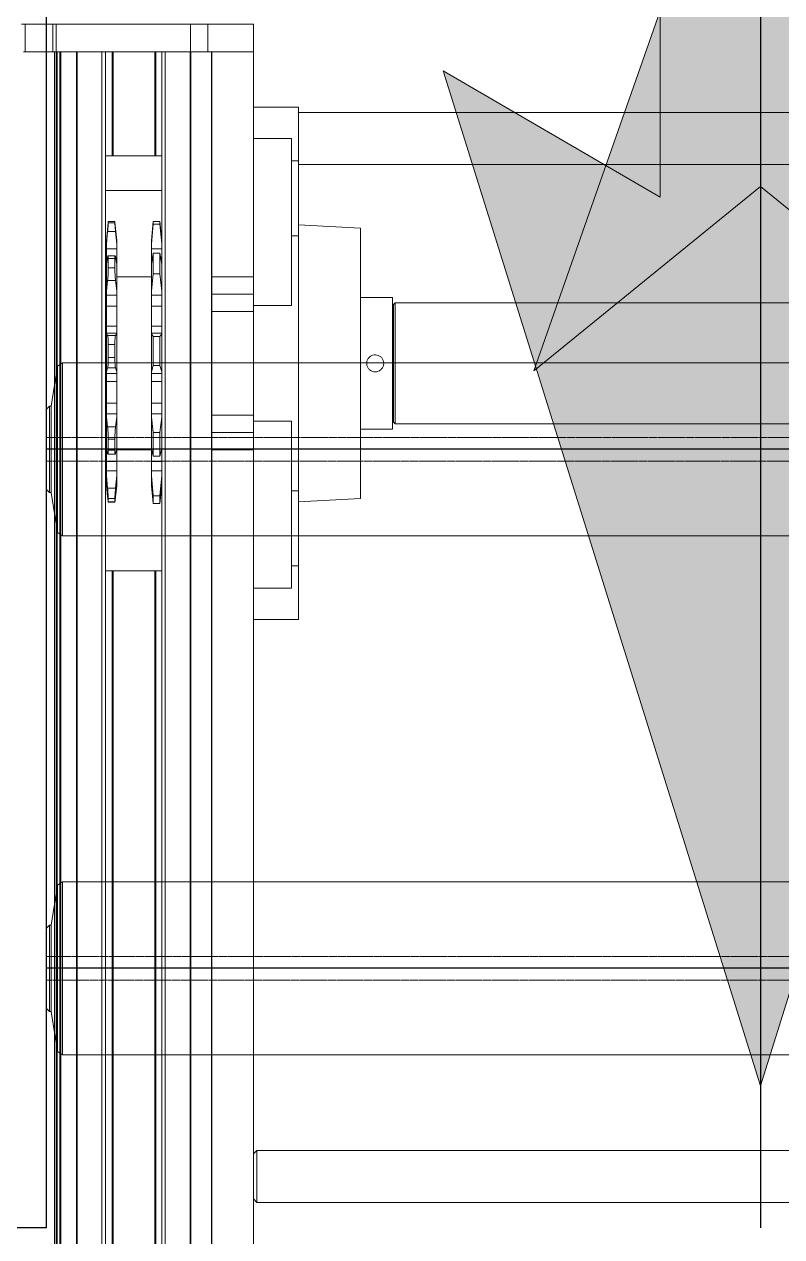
# Model space of a CAD drawing. Header units: millimetres. Extents: x -13874 to 5569, y -3136 to 4764.
# Drawn here: x 3729.2 to 3948.2, y 3004.3 to 3354.8 of the extents above; entities that cross this region are included whole.
import ezdxf

# ---------------------------------------------------------------- set-up
doc = ezdxf.new("R2010")
doc.units = ezdxf.units.MM
doc.linetypes.add('EB_DASHDOTDOT', pattern=[45, 30, -3, 3, -3, 3, -3])
doc.linetypes.add('HIDDEN', pattern=[0.375, 0.25, -0.125])
doc.layers.add('7', color=30, linetype='EB_DASHDOTDOT', lineweight=18)
doc.layers.add('8', color=35, linetype='Continuous', lineweight=5)
doc.layers.add('标注线', color=5, linetype='Continuous')

# ---------------------------------------------------------------- blocks, each defined once
blk = doc.blocks.new('guntong')
at = {"color": 7, "linetype": 'Continuous', "lineweight": 15}
for p, q in [((672915481.57, 135064607.37, 216.79), (672915479.72, 135064595.86, 216.79)), ((672915482.93, 135064608.36, 216.79), (672915481.57, 135064607.37, 216.79)), ((672915481.57, 135064572.73, 216.79), (672915481.57, 135064607.37, 216.79)), ((672915855.73, 135064608.36), (672915482.93, 135064608.36, 216.79)), ((672915482.93, 135064608.36, 216.79), (672915482.93, 135064558.36, 216.79)), ((672915857.73, 135064604.86), (672915855.73, 135064608.36)), ((672915855.73, 135064608.36), (672915855.73, 135064558.36)), ((672915860.73, 135064604.86), (672915857.73, 135064604.86)), ((672915857.73, 135064604.86), (672915857.73, 135064561.86)), ((672915861.73, 135064602.36), (672915860.73, 135064604.86)), ((672915860.73, 135064604.86), (672915860.73, 135064561.86)), ((672915862.73, 135064604.86), (672915861.73, 135064602.36)), ((672915863.73, 135064604.86), (672915862.73, 135064604.86)), ((672915862.73, 135064604.86), (672915862.73, 135064561.86)), ((672915864.73, 135064602.36), (672915863.73, 135064604.86)), ((672915863.73, 135064604.86), (672915863.73, 135064561.86)), ((672915865.73, 135064604.86), (672915864.73, 135064602.36)), ((672915866.73, 135064604.86), (672915865.73, 135064604.86)), ((672915865.73, 135064604.86), (672915865.73, 135064561.86)), ((672915867.73, 135064602.36), (672915866.73, 135064604.86)), ((672915866.73, 135064604.86), (672915866.73, 135064561.86)), ((672915868.73, 135064604.86), (672915867.73, 135064602.36)), ((672915869.73, 135064604.86), (672915868.73, 135064604.86)), ((672915868.73, 135064604.86), (672915868.73, 135064561.86)), ((672915870.73, 135064602.36), (672915869.73, 135064604.86)), ((672915869.73, 135064604.86), (672915869.73, 135064561.86)), ((672915871.73, 135064604.86), (672915870.73, 135064602.36)), ((672915872.73, 135064604.86), (672915871.73, 135064604.86)), ((672915871.73, 135064604.86), (672915871.73, 135064561.86)), ((672915873.73, 135064602.36), (672915872.73, 135064604.86)), ((672915872.73, 135064604.86), (672915872.73, 135064561.86)), ((672915874.73, 135064604.86), (672915873.73, 135064602.36)), ((672915875.73, 135064604.86), (672915874.73, 135064604.86)), ((672915874.73, 135064604.86), (672915874.73, 135064561.86)), ((672915876.73, 135064602.36), (672915875.73, 135064604.86)), ((672915875.73, 135064604.86), (672915875.73, 135064561.86)), ((672915877.73, 135064604.86), (672915876.73, 135064602.36)), ((672915878.73, 135064604.86), (672915877.73, 135064604.86)), ((672915877.73, 135064604.86), (672915877.73, 135064561.86)), ((672915879.73, 135064602.36), (672915878.73, 135064604.86)), ((672915878.73, 135064604.86), (672915878.73, 135064561.86)), ((672915880.73, 135064604.86), (672915879.73, 135064602.36)), ((672915882.23, 135064604.86), (672915880.73, 135064604.86)), ((672915880.73, 135064604.86), (672915880.73, 135064561.86)), ((672915883.23, 135064603.86), (672915882.23, 135064604.86)), ((672915882.23, 135064573.84), (672915882.23, 135064604.86)), ((672915883.23, 135064603.86), (672915883.23, 135064574.29)), ((672915861.73, 135064602.36), (672915861.73, 135064564.36)), ((672915864.73, 135064602.36), (672915864.73, 135064564.36)), ((672915867.73, 135064602.36), (672915867.73, 135064564.36)), ((672915870.73, 135064602.36), (672915870.73, 135064564.36)), ((672915873.73, 135064602.36), (672915873.73, 135064564.36)), ((672915876.73, 135064602.36), (672915876.73, 135064564.36)), ((672915879.73, 135064602.36), (672915879.73, 135064564.36)), ((672915479.22, 135064595.86, 216.79), (672915478.22, 135064594.86, 216.79)), ((672915479.72, 135064595.86, 216.79), (672915479.22, 135064595.86, 216.79)), ((672915479.22, 135064595.86, 216.79), (672915479.22, 135064570.86, 216.79)), ((672915479.72, 135064595.86, 216.79), (672915479.72, 135064570.86, 216.79)), ((672915886.23, 135064590.86), (672915883.23, 135064595.86)), ((672915887.23, 135064590.86), (672915886.23, 135064590.86)), ((672915886.23, 135064590.86), (672915886.23, 135064575.86)), ((672915888.23, 135064589.86), (672915887.23, 135064590.86)), ((672915887.23, 135064580.04), (672915887.23, 135064590.86)), ((672915887.23, 135064575.86), (672915887.23, 135064580.04)), ((672915883.23, 135064570.86), (672915886.23, 135064575.86)), ((672915886.23, 135064575.86), (672915887.23, 135064575.86)), ((672915887.23, 135064575.86), (672915888.23, 135064576.86)), ((672915478.22, 135064571.86, 216.79), (672915479.22, 135064570.86, 216.79)), ((672915481.57, 135064559.34, 216.79), (672915481.57, 135064572.73, 216.79)), ((672915882.23, 135064561.86), (672915882.23, 135064573.84)), ((672915883.23, 135064574.29), (672915883.23, 135064562.86)), ((672915479.22, 135064570.86, 216.79), (672915479.72, 135064570.86, 216.79)), ((672915479.72, 135064570.86, 216.79), (672915481.57, 135064559.34, 216.79)), ((672915855.73, 135064558.36), (672915857.73, 135064561.86)), ((672915857.73, 135064561.86), (672915860.73, 135064561.86)), ((672915860.73, 135064561.86), (672915861.73, 135064564.36)), ((672915861.73, 135064564.36), (672915862.73, 135064561.86)), ((672915862.73, 135064561.86), (672915863.73, 135064561.86)), ((672915863.73, 135064561.86), (672915864.73, 135064564.36)), ((672915864.73, 135064564.36), (672915865.73, 135064561.86)), ((672915865.73, 135064561.86), (672915866.73, 135064561.86)), ((672915866.73, 135064561.86), (672915867.73, 135064564.36)), ((672915867.73, 135064564.36), (672915868.73, 135064561.86)), ((672915868.73, 135064561.86), (672915869.73, 135064561.86)), ((672915869.73, 135064561.86), (672915870.73, 135064564.36)), ((672915870.73, 135064564.36), (672915871.73, 135064561.86)), ((672915871.73, 135064561.86), (672915872.73, 135064561.86)), ((672915872.73, 135064561.86), (672915873.73, 135064564.36)), ((672915873.73, 135064564.36), (672915874.73, 135064561.86)), ((672915874.73, 135064561.86), (672915875.73, 135064561.86)), ((672915875.73, 135064561.86), (672915876.73, 135064564.36)), ((672915876.73, 135064564.36), (672915877.73, 135064561.86)), ((672915877.73, 135064561.86), (672915878.73, 135064561.86)), ((672915878.73, 135064561.86), (672915879.73, 135064564.36)), ((672915879.73, 135064564.36), (672915880.73, 135064561.86)), ((672915880.73, 135064561.86), (672915882.23, 135064561.86)), ((672915882.23, 135064561.86), (672915883.23, 135064562.86)), ((672915481.57, 135064559.34, 216.79), (672915482.93, 135064558.36, 216.79)), ((672915482.93, 135064558.36, 216.79), (672915855.73, 135064558.36))]:
    blk.add_line(p, q, dxfattribs=at)
at = {"color": 4, "linetype": 'HIDDEN', "lineweight": 0, "ltscale": 0.05}
for p, q in [((672915888.23, 135064586.76), (672915478.22, 135064586.76, 216.79)), ((672915478.22, 135064579.96, 216.79), (672915888.23, 135064579.96))]:
    blk.add_line(p, q, dxfattribs=at)
at = {"layer": '标注线'}
for p, q in [((672915478.22, 135064571.86, 216.79), (672915478.22, 135064594.86, 216.79)), ((672915888.23, 135064576.86), (672915888.23, 135064589.86)), ((672915888.23, 135064583.36), (672915478.22, 135064583.36, 216.79))]:
    blk.add_line(p, q, dxfattribs=at)
blk = doc.blocks.new('ehyrjhyt')
blk.add_hatch(color=3).paths.add_polyline_path([(672895527.43, 135066262.73), (672895563.98, 135066158.72), (672895498.44, 135066212.03), (672895432.91, 135066158.72), (672895469.46, 135066262.73), (672895469.46, 135066508.77), (672895406.71, 135066472.3), (672895498.44, 135066765.59), (672895590.18, 135066472.3), (672895527.43, 135066508.77)])
at = {"layer": '8', "color": 3, "linetype": 'Continuous'}
for p, q in [((672895498.44, 135066765.59, -792.56), (672895406.71, 135066472.3, -792.56)), ((672895498.44, 135066765.59, -792.56), (672895590.18, 135066472.3, -792.56)), ((672895406.71, 135066472.3, -792.56), (672895469.46, 135066508.77, -792.56)), ((672895469.46, 135066508.77, -792.56), (672895469.46, 135066262.73, -792.56)), ((672895469.46, 135066262.73, -792.56), (672895432.91, 135066158.72, -792.56)), ((672895432.91, 135066158.72, -792.56), (672895498.44, 135066212.03, -792.56)), ((672895563.98, 135066158.72, -792.56), (672895498.44, 135066212.03, -792.56))]:
    blk.add_line(p, q, dxfattribs=at)
blk = doc.blocks.new('rhryh')
at = {"color": 1}
blk.add_line((89464.17, 108497.44, -909.01), (88564.17, 108497.44, -909.01), dxfattribs=at)
at = {"color": 2, "elevation": -692.22}
blk.add_lwpolyline([(88564.17, 108743.94), (89464.17, 108743.94), (89464.17, 108703.94), (88564.17, 108703.94)], close=True, dxfattribs=at)
at = {"color": 1}
blk.add_circle((89014.17, 108497.44, -909.01), 546.16, dxfattribs=at)
at = {"layer": '7', "extrusion": (0, 0, -1), "zscale": -1, "rotation": 270}
for p in [(-135153222.53, 673024182.17, 909.01), (-135153372.53, 673024182.17, 909.01)]:
    blk.add_blockref('guntong', p, dxfattribs=at)
at = {"layer": '7', "xscale": -1, "rotation": 90}
blk.add_blockref('ehyrjhyt', (135155370.84, 673003995.88, -116.44), dxfattribs=at)
at = {"layer": '7', "rotation": 270}
blk.add_blockref('ehyrjhyt', (-134977346.88, 673003995.88, -116.44), dxfattribs=at)
blk = doc.blocks.new('A$C68C05B9F')
at = {"color": 7, "linetype": 'Continuous', "lineweight": 15}
for p, q in [((381.09, 1008, 800.61), (381.09, 8, 800.61)), ((387.11, 1008, 800.61), (387.11, 8, 800.61)), ((387.32, 1008, 800.61), (387.32, 8, 800.61)), ((394.5, 1008, 800.61), (394.5, 8, 800.61)), ((395.5, 8, 800.61), (395.5, 1008, 800.61)), ((397.2, 1008, 800.61), (397.2, 158, 800.61)), ((397.5, 1008, 800.61), (397.5, 158, 800.61)), ((409.5, 1008, 800.61), (409.5, 158, 800.61)), ((409.8, 1008, 800.61), (409.8, 158, 800.61)), ((411.8, 1008, 800.61), (411.8, 8, 800.61)), ((412.8, 1008, 800.61), (412.8, 8, 800.61)), ((419.98, 1008, 800.61), (419.98, 8, 800.61)), ((420.19, 1008, 800.61), (420.19, 8, 800.61)), ((424.71, 1008, 800.61), (424.71, 8, 800.61)), ((424.92, 1008, 800.61), (424.92, 8, 800.61)), ((425.7, 1008, 800.61), (425.7, 8, 800.61)), ((426, 1008, 800.61), (426, 8, 800.61)), ((426.5, 1008, 800.61), (426.5, 8, 800.61)), ((369, 123, 800.61), (369, 353, 800.61)), ((381, 123, 800.61), (381, 353, 800.61)), ((368, 340.5, 800.61), (80, 340.5, 800.61)), ((369, 339.5, 800.61), (368, 340.5, 800.61)), ((368, 325.5, 800.61), (368, 340.5, 800.61)), ((368, 325.5, 800.61), (369, 326.5, 800.61)), ((80, 325.5, 800.61), (368, 325.5, 800.61)), ((369, 172, 800.61), (356, 172, 800.61)), ((356, 156.5, 800.61), (356, 172, 800.61)), ((358, 114.75, 800.61), (358, 162.99, 800.61)), ((358, 162.99, 800.61), (369, 162.99, 800.61)), ((397.2, 158, 800.61), (395.5, 158, 800.61)), ((397.5, 158, 800.61), (397.2, 158, 800.61)), ((409.5, 158, 800.61), (397.5, 158, 800.61)), ((409.8, 158, 800.61), (409.5, 158, 800.61)), ((411.8, 158, 800.61), (409.8, 158, 800.61)), ((356, 156.5, 800.61), (358, 156.5, 800.61)), ((356, 134.88, 800.61), (356, 156.5, 800.61)), ((356, 138, 800.61), (338, 137.06, 800.61)), ((338, 137.06, 800.61), (338, 58.94, 800.61)), ((396.05, 138.48, 800.61), (395.5, 133.27, 800.61)), ((396.05, 136.31, 800.61), (396.05, 138.48, 800.61)), ((397.95, 138.48, 800.61), (396.05, 138.48, 800.61)), ((397.95, 138.48, 800.61), (397.95, 136.31, 800.61)), ((398.5, 133.27, 800.61), (397.95, 138.48, 800.61)), ((410.96, 138.13, 800.61), (409.04, 138.13, 800.61)), ((409.05, 138.06, 800.61), (409.05, 137.06, 800.61)), ((410.95, 138.06, 800.61), (409.05, 138.06, 800.61)), ((409.05, 137.06, 800.61), (410.95, 137.06, 800.61)), ((410.95, 137.06, 800.61), (410.95, 138.06, 800.61)), ((356, 61.13, 800.61), (356, 134.88, 800.61)), ((358, 134.88, 800.61), (356, 134.88, 800.61)), ((395.5, 130.4, 800.61), (396.05, 136.31, 800.61)), ((397.95, 136.31, 800.61), (396.05, 136.31, 800.61)), ((397.95, 136.31, 800.61), (398.5, 130.4, 800.61)), ((398.5, 130.4, 800.61), (398.5, 133.27, 800.61)), ((408.5, 133.27, 800.61), (408.85, 136.54, 800.61)), ((408.85, 134.11, 800.61), (408.5, 130.4, 800.61)), ((408.5, 130.4, 800.61), (408.5, 133.27, 800.61)), ((411.15, 134.11, 800.61), (408.85, 134.11, 800.61)), ((411.15, 136.54, 800.61), (411.5, 133.27, 800.61)), ((411.5, 130.4, 800.61), (411.15, 134.11, 800.61)), ((411.5, 130.4, 800.61), (411.5, 133.27, 800.61)), ((395.5, 129.05, 800.61), (395.5, 130.4, 800.61)), ((398.5, 129.05, 800.61), (398.5, 130.4, 800.61)), ((408.5, 129.05, 800.61), (408.5, 130.4, 800.61)), ((411.5, 129.05, 800.61), (411.5, 130.4, 800.61)), ((395.5, 129.05, 800.61), (398.5, 129.05, 800.61)), ((398.5, 126.34, 800.61), (395.5, 126.34, 800.61)), ((398.5, 129.05, 800.61), (398.5, 126.34, 800.61)), ((398.5, 122.65, 800.61), (398.5, 126.34, 800.61)), ((408.5, 129.05, 800.61), (411.5, 129.05, 800.61)), ((408.5, 126.34, 800.61), (408.5, 129.05, 800.61)), ((411.5, 126.34, 800.61), (408.5, 126.34, 800.61)), ((408.5, 122.65, 800.61), (408.5, 126.34, 800.61)), ((411.5, 129.05, 800.61), (411.5, 126.34, 800.61)), ((411.5, 122.65, 800.61), (411.5, 126.34, 800.61)), ((369, 123, 800.61), (381, 123, 800.61)), ((369, 118, 800.61), (369, 123, 800.61)), ((381, 123, 800.61), (381, 121.68, 800.61)), ((396.05, 124.84, 800.61), (395.5, 122.64, 800.61)), ((396.05, 117.96, 800.61), (396.05, 124.84, 800.61)), ((397.95, 124.84, 800.61), (396.05, 124.84, 800.61)), ((397.95, 124.84, 800.61), (397.95, 117.96, 800.61)), ((398.5, 122.64, 800.61), (397.95, 124.84, 800.61)), ((408.5, 123, 800.61), (398.5, 123, 800.61)), ((408.5, 122.64, 800.61), (408.85, 124.02, 800.61)), ((411.06, 124.24, 800.61), (408.94, 124.24, 800.61)), ((409.05, 123.07, 800.61), (409.05, 119.92, 800.61)), ((410.95, 123.07, 800.61), (409.05, 123.07, 800.61)), ((410.95, 119.92, 800.61), (410.95, 123.07, 800.61)), ((411.15, 124.02, 800.61), (411.5, 122.64, 800.61)), ((381, 121.68, 800.61), (381, 74.32, 800.61)), ((398.5, 113.55, 800.61), (398.5, 122.64, 800.61)), ((408.5, 113.55, 800.61), (408.5, 122.64, 800.61)), ((409.05, 119.92, 800.61), (410.95, 119.92, 800.61)), ((411.5, 113.55, 800.61), (411.5, 122.64, 800.61)), ((338, 117, 800.61), (328.8, 117, 800.61)), ((328.8, 117, 800.61), (328.8, 79, 800.61)), ((369, 114.75, 800.61), (369, 118, 800.61)), ((381, 118, 800.61), (369, 118, 800.61)), ((395.5, 113.55, 800.61), (396.05, 117.96, 800.61)), ((397.95, 117.96, 800.61), (396.05, 117.96, 800.61)), ((397.95, 117.96, 800.61), (398.5, 113.55, 800.61)), ((408.85, 116.32, 800.61), (408.5, 113.55, 800.61)), ((411.15, 116.32, 800.61), (408.85, 116.32, 800.61)), ((411.5, 113.55, 800.61), (411.15, 116.32, 800.61)), ((328, 115.5, 800.61), (120, 115.5, 800.61)), ((328.5, 115, 800.61), (328, 115.5, 800.61)), ((328, 80.5, 800.61), (328, 115.5, 800.61)), ((328.5, 115, 800.61), (328.5, 81, 800.61)), ((328.8, 113, 800.61), (328.5, 113, 800.61)), ((369, 114.75, 800.61), (358, 114.75, 800.61)), ((369, 81.25, 800.61), (369, 114.75, 800.61)), ((381, 113, 800.61), (369, 113, 800.61)), ((395.5, 112.54, 800.61), (395.5, 113.55, 800.61)), ((395.5, 112.54, 800.61), (398.5, 112.54, 800.61)), ((398.5, 112.54, 800.61), (398.5, 113.55, 800.61)), ((398.5, 112.54, 800.61), (398.5, 109.48, 800.61)), ((408.5, 112.54, 800.61), (408.5, 113.55, 800.61)), ((408.5, 112.54, 800.61), (411.5, 112.54, 800.61)), ((408.5, 109.48, 800.61), (408.5, 112.54, 800.61)), ((411.5, 112.54, 800.61), (411.5, 113.55, 800.61)), ((411.8, 113, 800.61), (411.5, 113, 800.61)), ((411.5, 112.54, 800.61), (411.5, 109.48, 800.61)), ((398.5, 109.48, 800.61), (395.5, 109.48, 800.61)), ((398.5, 103.27, 800.61), (398.5, 109.48, 800.61)), ((411.5, 109.48, 800.61), (408.5, 109.48, 800.61)), ((408.5, 103.27, 800.61), (408.5, 109.48, 800.61)), ((411.5, 103.27, 800.61), (411.5, 109.48, 800.61)), ((395.5, 103.27, 800.61), (398.5, 103.27, 800.61)), ((398.5, 103.27, 800.61), (398.5, 100.9, 800.61)), ((408.5, 103.27, 800.61), (411.5, 103.27, 800.61)), ((408.5, 100.9, 800.61), (408.5, 103.27, 800.61)), ((411.5, 103.27, 800.61), (411.5, 100.9, 800.61)), ((398.5, 100.9, 800.61), (395.5, 100.9, 800.61)), ((395.5, 100.48, 800.61), (395.5, 100.9, 800.61)), ((396.05, 98.64, 800.61), (395.5, 100.48, 800.61)), ((396.05, 90.26, 800.61), (396.05, 98.64, 800.61)), ((397.95, 98.64, 800.61), (396.05, 98.64, 800.61)), ((398.5, 100.48, 800.61), (397.95, 98.64, 800.61)), ((397.95, 98.64, 800.61), (397.95, 90.26, 800.61)), ((398.5, 100.48, 800.61), (398.5, 100.9, 800.61)), ((398.5, 89.42, 800.61), (398.5, 100.48, 800.61)), ((411.5, 100.9, 800.61), (408.5, 100.9, 800.61)), ((408.5, 100.48, 800.61), (408.5, 100.9, 800.61)), ((408.5, 100.48, 800.61), (408.85, 99.32, 800.61)), ((408.5, 89.42, 800.61), (408.5, 100.48, 800.61)), ((408.85, 99.32, 800.61), (411.15, 99.32, 800.61)), ((411.15, 99.32, 800.61), (411.5, 100.48, 800.61)), ((411.5, 100.48, 800.61), (411.5, 100.9, 800.61)), ((411.5, 89.42, 800.61), (411.5, 100.48, 800.61)), ((409.05, 96.35, 800.61), (409.05, 92.52, 800.61)), ((410.95, 96.35, 800.61), (409.05, 96.35, 800.61)), ((410.95, 92.52, 800.61), (410.95, 96.35, 800.61)), ((409.05, 92.52, 800.61), (410.95, 92.52, 800.61)), ((395.5, 89.42, 800.61), (396.05, 90.26, 800.61)), ((395.5, 89.23, 800.61), (395.5, 89.42, 800.61)), ((395.5, 89.23, 800.61), (398.5, 89.23, 800.61)), ((397.95, 90.26, 800.61), (396.05, 90.26, 800.61)), ((397.95, 90.26, 800.61), (398.5, 89.42, 800.61)), ((398.5, 89.23, 800.61), (398.5, 89.42, 800.61)), ((398.5, 89.23, 800.61), (398.5, 87.25, 800.61)), ((408.85, 89.95, 800.61), (408.5, 89.42, 800.61)), ((408.5, 89.23, 800.61), (408.5, 89.42, 800.61)), ((408.5, 89.23, 800.61), (411.5, 89.23, 800.61)), ((408.5, 87.25, 800.61), (408.5, 89.23, 800.61)), ((411.15, 89.95, 800.61), (408.85, 89.95, 800.61)), ((411.5, 89.42, 800.61), (411.15, 89.95, 800.61)), ((411.5, 89.23, 800.61), (411.5, 89.42, 800.61)), ((411.5, 89.23, 800.61), (411.5, 87.25, 800.61)), ((398.5, 87.25, 800.61), (395.5, 87.25, 800.61)), ((398.5, 81.42, 800.61), (398.5, 87.25, 800.61)), ((411.5, 87.25, 800.61), (408.5, 87.25, 800.61)), ((408.5, 81.42, 800.61), (408.5, 87.25, 800.61)), ((411.5, 81.42, 800.61), (411.5, 87.25, 800.61)), ((328, 80.5, 800.61), (328.5, 81, 800.61)), ((328.5, 83, 800.61), (328.8, 83, 800.61)), ((358, 81.25, 800.61), (369, 81.25, 800.61)), ((358, 33.01, 800.61), (358, 81.25, 800.61)), ((369, 83, 800.61), (381, 83, 800.61)), ((369, 78, 800.61), (369, 81.25, 800.61)), ((395.5, 81.42, 800.61), (398.5, 81.42, 800.61)), ((398.5, 81.42, 800.61), (398.5, 78.31, 800.61)), ((408.5, 81.42, 800.61), (411.5, 81.42, 800.61)), ((408.5, 78.31, 800.61), (408.5, 81.42, 800.61)), ((411.5, 83, 800.61), (411.8, 83, 800.61)), ((411.5, 81.42, 800.61), (411.5, 78.31, 800.61)), ((120, 80.5, 800.61), (328, 80.5, 800.61)), ((328.8, 79, 800.61), (338, 79, 800.61)), ((369, 78, 800.61), (381, 78, 800.61)), ((369, 73, 800.61), (369, 78, 800.61)), ((398.5, 78.31, 800.61), (395.5, 78.31, 800.61)), ((395.5, 77.16, 800.61), (395.5, 78.31, 800.61)), ((396.05, 72.14, 800.61), (395.5, 77.16, 800.61)), ((398.5, 77.16, 800.61), (397.95, 72.14, 800.61)), ((398.5, 77.16, 800.61), (398.5, 78.31, 800.61)), ((398.5, 69.31, 800.61), (398.5, 77.16, 800.61)), ((411.5, 78.31, 800.61), (408.5, 78.31, 800.61)), ((408.5, 77.16, 800.61), (408.5, 78.31, 800.61)), ((408.5, 77.16, 800.61), (408.85, 74.01, 800.61)), ((408.5, 69.31, 800.61), (408.5, 77.16, 800.61)), ((411.15, 74.01, 800.61), (411.5, 77.16, 800.61)), ((411.5, 77.16, 800.61), (411.5, 78.31, 800.61)), ((411.5, 69.31, 800.61), (411.5, 77.16, 800.61)), ((381, 74.32, 800.61), (381, 73, 800.61)), ((408.85, 74.01, 800.61), (411.15, 74.01, 800.61)), ((381, 73, 800.61), (369, 73, 800.61)), ((369, 8, 800.61), (369, 73, 800.61)), ((381, 8, 800.61), (381, 73, 800.61)), ((397.95, 72.14, 800.61), (396.05, 72.14, 800.61)), ((396.05, 66.19, 800.61), (396.05, 72.14, 800.61)), ((397.95, 72.14, 800.61), (397.95, 66.19, 800.61)), ((398.5, 73, 800.61), (408.5, 73, 800.61)), ((409.05, 70.4, 800.61), (409.05, 67.68, 800.61)), ((410.95, 70.4, 800.61), (409.05, 70.4, 800.61)), ((410.95, 67.68, 800.61), (410.95, 70.4, 800.61)), ((395.5, 69.31, 800.61), (396.05, 66.19, 800.61)), ((397.95, 66.19, 800.61), (398.5, 69.31, 800.61)), ((398.5, 67.33, 800.61), (398.5, 69.31, 800.61)), ((398.5, 67.33, 800.61), (398.5, 64.93, 800.61)), ((408.85, 67.35, 800.61), (408.5, 69.31, 800.61)), ((408.5, 67.33, 800.61), (408.5, 69.31, 800.61)), ((408.5, 64.93, 800.61), (408.5, 67.33, 800.61)), ((408.98, 66.9, 800.61), (411.02, 66.9, 800.61)), ((409.05, 67.68, 800.61), (410.95, 67.68, 800.61)), ((411.5, 69.31, 800.61), (411.15, 67.35, 800.61)), ((411.5, 67.33, 800.61), (411.5, 69.31, 800.61)), ((411.5, 67.33, 800.61), (411.5, 64.93, 800.61)), ((398.5, 64.93, 800.61), (395.5, 64.93, 800.61)), ((395.5, 63.59, 800.61), (395.5, 64.93, 800.61)), ((396.05, 57.74, 800.61), (395.5, 63.59, 800.61)), ((397.95, 66.19, 800.61), (396.05, 66.19, 800.61)), ((398.5, 63.59, 800.61), (397.95, 57.74, 800.61)), ((398.5, 63.59, 800.61), (398.5, 64.93, 800.61)), ((398.5, 62.53, 800.61), (398.5, 63.59, 800.61)), ((411.5, 64.93, 800.61), (408.5, 64.93, 800.61)), ((408.5, 63.59, 800.61), (408.5, 64.93, 800.61)), ((408.5, 63.59, 800.61), (408.85, 59.92, 800.61)), ((408.5, 62.53, 800.61), (408.5, 63.59, 800.61)), ((411.15, 59.92, 800.61), (411.5, 63.59, 800.61)), ((411.5, 63.59, 800.61), (411.5, 64.93, 800.61)), ((411.5, 62.53, 800.61), (411.5, 63.59, 800.61)), ((356, 61.13, 800.61), (358, 61.13, 800.61)), ((356, 39.5, 800.61), (356, 61.13, 800.61)), ((395.5, 62.53, 800.61), (396.05, 57, 800.61)), ((397.95, 57, 800.61), (398.5, 62.53, 800.61)), ((408.5, 62.53, 800.61), (409.02, 57.33, 800.61)), ((408.85, 59.92, 800.61), (411.15, 59.92, 800.61)), ((410.98, 57.33, 800.61), (411.5, 62.53, 800.61)), ((338, 58.94, 800.61), (356, 58, 800.61)), ((397.95, 57.74, 800.61), (396.05, 57.74, 800.61)), ((396.05, 57, 800.61), (396.05, 57.74, 800.61)), ((396.05, 57, 800.61), (397.95, 57, 800.61)), ((397.95, 57.74, 800.61), (397.95, 57, 800.61)), ((409.05, 57.37, 800.61), (409.05, 57.03, 800.61)), ((410.95, 57.37, 800.61), (409.05, 57.37, 800.61)), ((409.05, 57.03, 800.61), (410.95, 57.03, 800.61)), ((409.05, 57.03, 800.61), (410.95, 57.03, 800.61)), ((410.95, 57.03, 800.61), (410.95, 57.37, 800.61)), ((411.8, 48, 800.61), (395.5, 48, 800.61)), ((356, 40.5, 800.61), (92, 40.5, 800.61)), ((356, 39.5, 800.61), (358, 39.5, 800.61)), ((356, 24, 800.61), (356, 39.5, 800.61)), ((395.5, 38, 800.61), (397.2, 38, 800.61)), ((397.2, 38, 800.61), (397.2, 8, 800.61)), ((397.2, 38, 800.61), (397.5, 38, 800.61)), ((397.5, 38, 800.61), (397.5, 8, 800.61)), ((397.5, 38, 800.61), (409.5, 38, 800.61)), ((409.5, 38, 800.61), (409.5, 8, 800.61)), ((409.5, 38, 800.61), (409.8, 38, 800.61)), ((409.8, 38, 800.61), (409.8, 8, 800.61)), ((409.8, 38, 800.61), (411.8, 38, 800.61)), ((369, 33.01, 800.61), (358, 33.01, 800.61)), ((92, 25.5, 800.61), (356, 25.5, 800.61)), ((356, 24, 800.61), (369, 24, 800.61)), ((369, 0, 800.61), (369, 8, 800.61)), ((382.2, 8, 800.61), (369, 8, 800.61)), ((369, 8, 800.61), (381, 8, 800.61)), ((382.2, 8, 800.61), (382.2, 0, 800.61)), ((382.2, 8, 800.61), (387.2, 8, 800.61)), ((382.2, 8, 800.61), (387.11, 8, 800.61)), ((387.2, 8, 800.61), (387.2, 0, 800.61)), ((387.2, 8, 800.61), (426, 8, 800.61)), ((387.32, 8, 800.61), (394.5, 8, 800.61)), ((412.8, 8, 800.61), (419.98, 8, 800.61)), ((426, 0, 800.61), (426, 8, 800.61)), ((426, 8, 800.61), (426.5, 8, 800.61)), ((426.5, 8, 800.61), (435.5, 8, 800.61)), ((427, 8, 800.61), (427, 0, 800.61)), ((427, 8, 800.61), (435, 8, 800.61)), ((435, 0, 800.61), (435, 8, 800.61)), ((382.2, 0, 800.61), (369, 0, 800.61)), ((387.2, 0, 800.61), (382.2, 0, 800.61)), ((426, 0, 800.61), (387.2, 0, 800.61)), ((427, 0, 800.61), (426, 0, 800.61)), ((435, 0, 800.61), (427, 0, 800.61)), ((436, 0, 800.61), (435, 0, 800.61))]:
    blk.add_line(p, q, dxfattribs=at)
at = {"color": 8, "linetype": 'Continuous', "lineweight": 15}
for p, q in [((395.5, 67.33, 800.61), (395.85, 67.33, 800.61)), ((398.15, 67.33, 800.61), (398.5, 67.33, 800.61)), ((408.5, 67.33, 800.61), (408.85, 67.33, 800.61)), ((411.15, 67.33, 800.61), (411.5, 67.33, 800.61))]:
    blk.add_line(p, q, dxfattribs=at)
at = {"color": 7, "linetype": 'Continuous', "lineweight": 15}
for points, knots in [([(409.05, 138.06, 800.61), (409.05, 138.1, 800.61), (409.04, 138.18, 800.61), (409, 137.86, 800.61), (408.93, 137.31, 800.61), (408.87, 136.78, 800.61), (408.85, 136.54, 800.61)], [0, 0, 0, 0, 0.259271, 0.518588, 0.778375, 1, 1, 1, 1]), ([(408.85, 134.11, 800.61), (408.88, 134.45, 800.61), (408.94, 135.13, 800.61), (409.01, 136.04, 800.61), (409.05, 136.72, 800.61), (409.05, 136.96, 800.61), (409.05, 137.06, 800.61)], [0, 0, 0, 0, 0.26147, 0.523044, 0.783799, 1, 1, 1, 1]), ([(411.15, 136.54, 800.61), (411.12, 136.83, 800.61), (411.06, 137.39, 800.61), (411, 137.93, 800.61), (410.95, 138.18, 800.61), (410.95, 138.1, 800.61), (410.95, 138.06, 800.61)], [0, 0, 0, 0, 0.261495, 0.523066, 0.78381, 1, 1, 1, 1]), ([(410.95, 137.06, 800.61), (410.95, 136.93, 800.61), (410.96, 136.66, 800.61), (411, 135.9, 800.61), (411.07, 135.02, 800.61), (411.13, 134.4, 800.61), (411.15, 134.11, 800.61)], [0, 0, 0, 0, 0.2592711, 0.5185865, 0.7783853, 1, 1, 1, 1]), ([(409.05, 123.07, 800.61), (409.05, 123.32, 800.61), (409.04, 123.81, 800.61), (409, 124.2, 800.61), (408.93, 124.29, 800.61), (408.87, 124.11, 800.61), (408.85, 124.02, 800.61)], [0, 0, 0, 0, 0.259277, 0.518591, 0.778384, 1, 1, 1, 1]), ([(411.15, 124.02, 800.61), (411.12, 124.12, 800.61), (411.06, 124.31, 800.61), (411, 124.16, 800.61), (410.95, 123.74, 800.61), (410.95, 123.28, 800.61), (410.95, 123.07, 800.61)], [0, 0, 0, 0, 0.26149, 0.523069, 0.783812, 1, 1, 1, 1]), ([(408.85, 116.32, 800.61), (408.88, 116.59, 800.61), (408.94, 117.14, 800.61), (409.01, 118.15, 800.61), (409.05, 119.12, 800.61), (409.05, 119.67, 800.61), (409.05, 119.92, 800.61)], [0, 0, 0, 0, 0.261496, 0.523082, 0.783817, 1, 1, 1, 1]), ([(410.95, 119.92, 800.61), (410.95, 119.62, 800.61), (410.96, 119.01, 800.61), (411, 117.99, 800.61), (411.07, 117.04, 800.61), (411.13, 116.54, 800.61), (411.15, 116.32, 800.61)], [0, 0, 0, 0, 0.259269, 0.518587, 0.778379, 1, 1, 1, 1]), ([(331.34, 98.08, 800.61), (331.38, 98.36, 800.61), (331.45, 98.9, 800.61), (331.9, 99.62, 800.61), (332.53, 100.16, 800.61), (333.32, 100.46, 800.61), (334.16, 100.48, 800.61), (334.96, 100.22, 800.61), (335.62, 99.72, 800.61), (336.09, 99.02, 800.61), (336.3, 98.2, 800.61), (336.22, 97.37, 800.61), (335.88, 96.61, 800.61), (335.31, 96, 800.61), (334.56, 95.61, 800.61), (333.73, 95.5, 800.61), (332.9, 95.66, 800.61), (332.18, 96.09, 800.61), (331.65, 96.73, 800.61), (331.37, 97.43, 800.61), (331.35, 97.89, 800.61), (331.34, 98.08, 800.61)], [0, 0, 0, 0, 0.053419, 0.106824, 0.160512, 0.214343, 0.267837, 0.321039, 0.374451, 0.428246, 0.481999, 0.535362, 0.588586, 0.642136, 0.695979, 0.749617, 0.802873, 0.856163, 0.909848, 0.963678, 1, 1, 1, 1]), ([(409.05, 96.35, 800.61), (409.05, 96.69, 800.61), (409.04, 97.36, 800.61), (409, 98.28, 800.61), (408.93, 98.97, 800.61), (408.87, 99.21, 800.61), (408.85, 99.32, 800.61)], [0, 0, 0, 0, 0.259271, 0.518573, 0.778366, 1, 1, 1, 1]), ([(411.15, 99.32, 800.61), (411.12, 99.19, 800.61), (411.06, 98.91, 800.61), (411, 98.14, 800.61), (410.95, 97.25, 800.61), (410.95, 96.63, 800.61), (410.95, 96.35, 800.61)], [0, 0, 0, 0, 0.261485, 0.523062, 0.783808, 1, 1, 1, 1]), ([(408.85, 89.95, 800.61), (408.88, 90.03, 800.61), (408.94, 90.19, 800.61), (409.01, 90.84, 800.61), (409.05, 91.64, 800.61), (409.05, 92.25, 800.61), (409.05, 92.52, 800.61)], [0, 0, 0, 0, 0.261482, 0.523054, 0.783805, 1, 1, 1, 1]), ([(410.95, 92.52, 800.61), (410.95, 92.19, 800.61), (410.96, 91.53, 800.61), (411, 90.72, 800.61), (411.07, 90.16, 800.61), (411.13, 90.02, 800.61), (411.15, 89.95, 800.61)], [0, 0, 0, 0, 0.259263, 0.518574, 0.778372, 1, 1, 1, 1]), ([(409.05, 70.4, 800.61), (409.05, 70.68, 800.61), (409.04, 71.22, 800.61), (409, 72.22, 800.61), (408.93, 73.2, 800.61), (408.87, 73.75, 800.61), (408.85, 74.01, 800.61)], [0, 0, 0, 0, 0.2592761, 0.5185962, 0.7783834, 1, 1, 1, 1]), ([(411.15, 74.01, 800.61), (411.12, 73.7, 800.61), (411.06, 73.09, 800.61), (411, 72.06, 800.61), (410.95, 71.12, 800.61), (410.95, 70.63, 800.61), (410.95, 70.4, 800.61)], [0, 0, 0, 0, 0.261495, 0.523073, 0.783808, 1, 1, 1, 1]), ([(408.85, 67.35, 800.61), (408.88, 67.2, 800.61), (408.94, 66.9, 800.61), (409.01, 66.87, 800.61), (409.05, 67.13, 800.61), (409.05, 67.51, 800.61), (409.05, 67.68, 800.61)], [0, 0, 0, 0, 0.2614915, 0.5230682, 0.7838092, 1, 1, 1, 1]), ([(410.95, 67.68, 800.61), (410.95, 67.48, 800.61), (410.96, 67.08, 800.61), (411, 66.86, 800.61), (411.07, 66.94, 800.61), (411.13, 67.22, 800.61), (411.15, 67.35, 800.61)], [0, 0, 0, 0, 0.259283, 0.518594, 0.778385, 1, 1, 1, 1]), ([(409.05, 57.37, 800.61), (409.05, 57.45, 800.61), (409.04, 57.6, 800.61), (409, 58.23, 800.61), (408.93, 59.03, 800.61), (408.87, 59.64, 800.61), (408.85, 59.92, 800.61)], [0, 0, 0, 0, 0.259269, 0.518579, 0.778372, 1, 1, 1, 1]), ([(411.15, 59.92, 800.61), (411.12, 59.59, 800.61), (411.06, 58.93, 800.61), (411, 58.11, 800.61), (410.95, 57.56, 800.61), (410.95, 57.43, 800.61), (410.95, 57.37, 800.61)], [0, 0, 0, 0, 0.261471, 0.523052, 0.783801, 1, 1, 1, 1]), ([(409.01, 57.47, 800.61), (409.02, 57.33, 800.61), (409.05, 57.06, 800.61), (409.05, 57.04, 800.61), (409.05, 57.03, 800.61)], [0, 0, 0, 0, 0.518231, 1, 1, 1, 1]), ([(410.95, 57.03, 800.61), (410.95, 57.05, 800.61), (410.95, 57.07, 800.61), (410.98, 57.37, 800.61), (411, 57.49, 800.61)], [0, 0, 0, 0, 0.574991, 1, 1, 1, 1])]:
    blk.add_open_spline(points, degree=3, knots=knots, dxfattribs=at)

msp = doc.modelspace()

# ---------------------------------------------------------------- block references
at = {"color": 1}
for name, p, rotation in [('rhryh', (112439.45, -85557.25, 1273.52), 90), ('A$C68C05B9F', (4164.44, 3354.76, -909.01), 180)]:
    msp.add_blockref(name, p, dxfattribs=dict(at, rotation=rotation))

doc.saveas('drawing.dxf')
